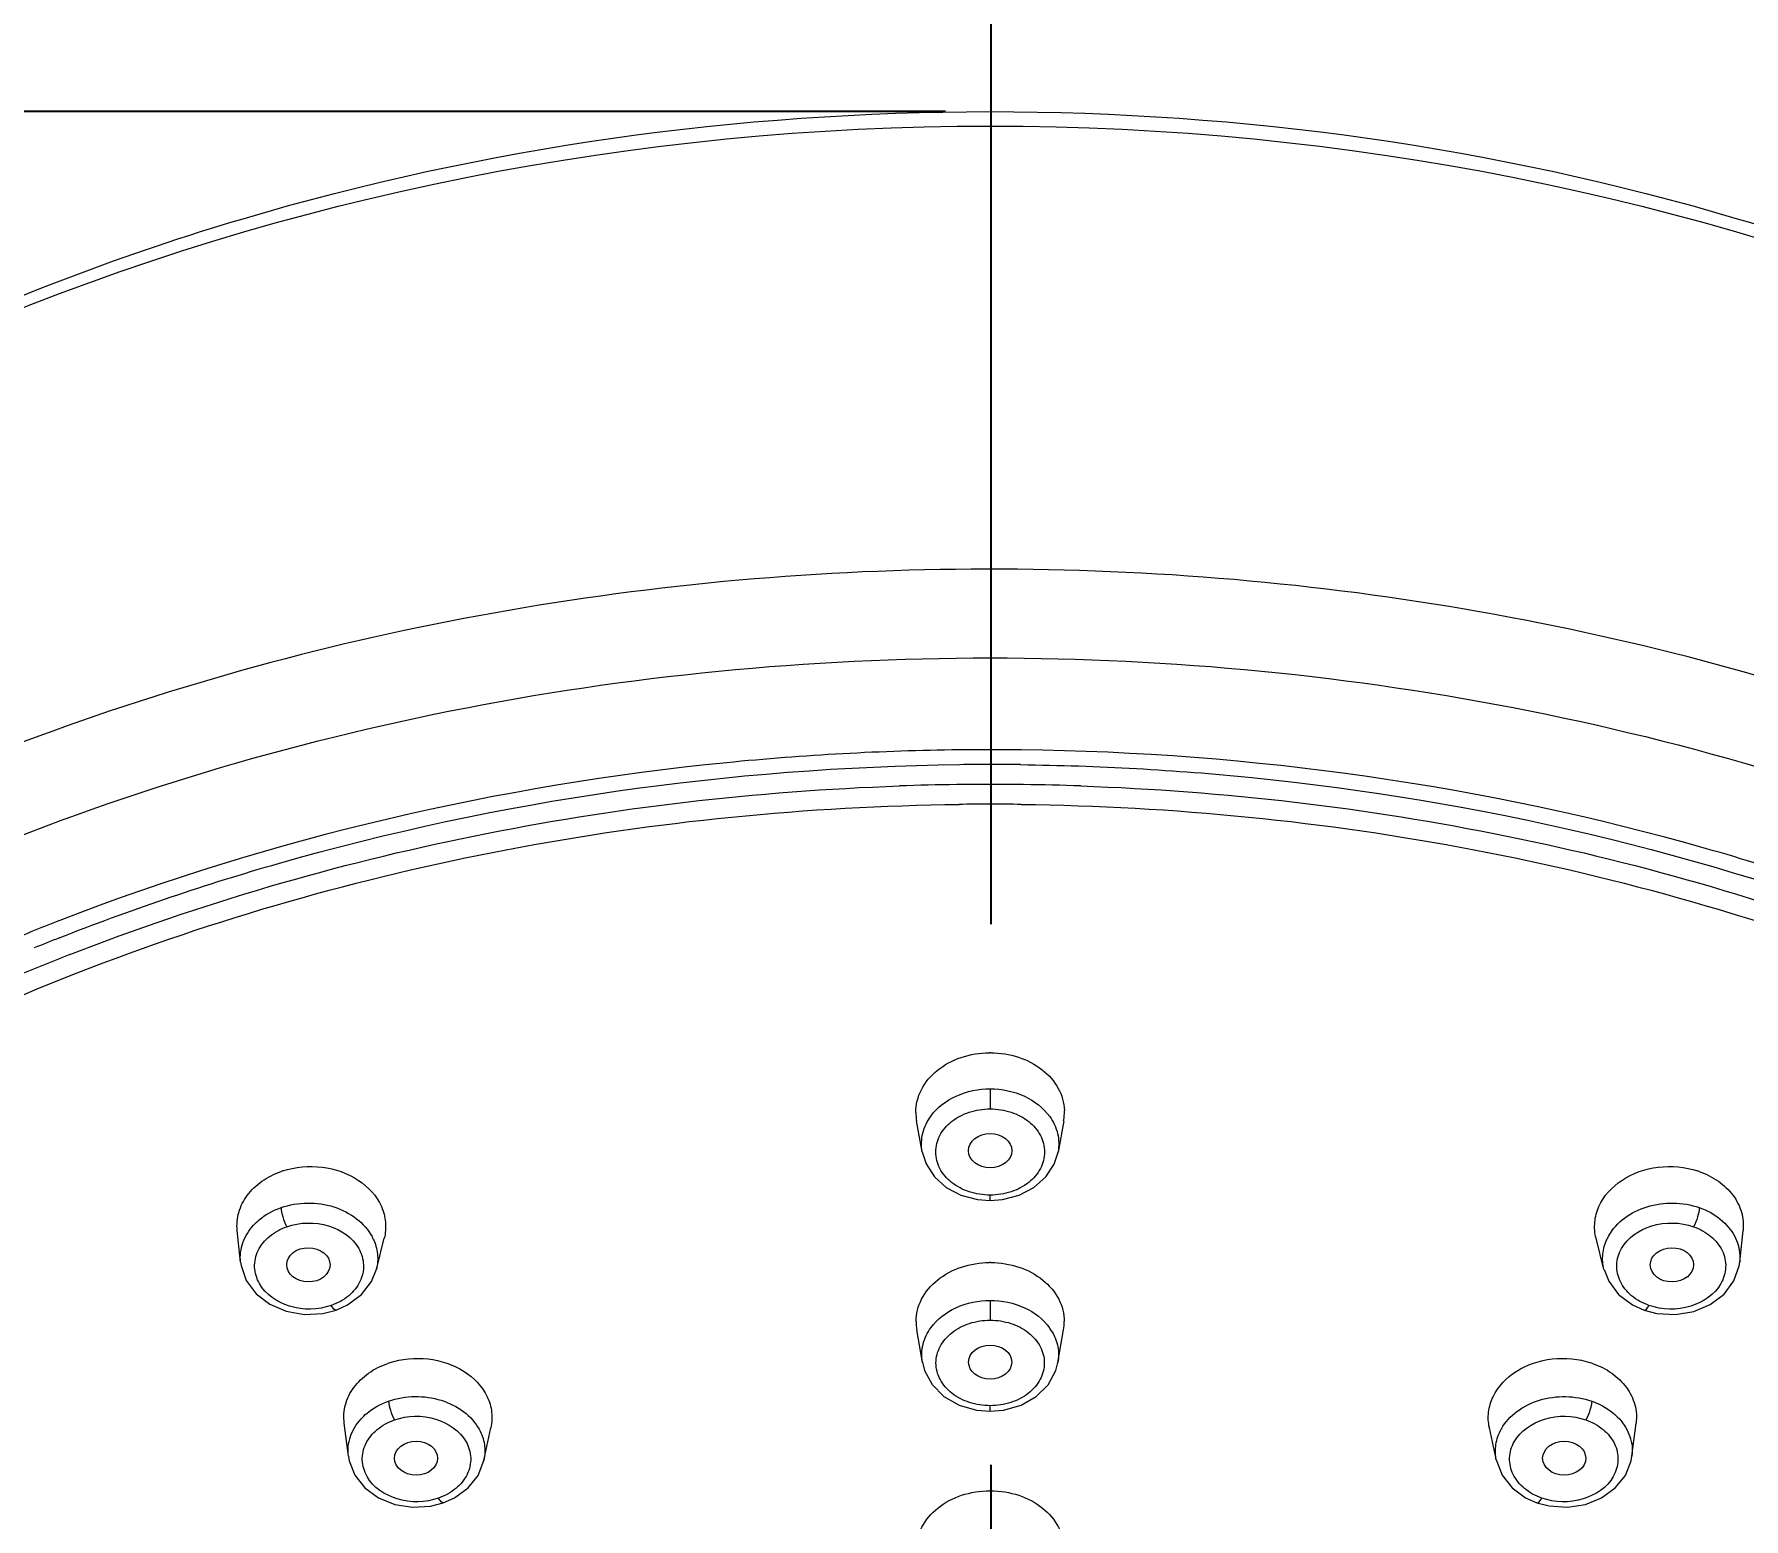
# Model space of a CAD drawing. Extents: x 8819 to 9239, y -18069 to -17475.
# Drawn here: x 8978.35 to 9005.23, y -17612.07 to -17588.72 of the extents above; entities that cross this region are included whole.
import ezdxf

# ---------------------------------------------------------------- set-up
doc = ezdxf.new("R2010")
doc.units = 0
doc.header["$MEASUREMENT"] = 0
doc.linetypes.add('CENTER', pattern=[47.5, 22, -8.5, 8.5, -8.5])
doc.layers.get('0').update_dxf_attribs({"linetype": 'CONTINUOUS', "lineweight": 13})
doc.layers.get('DEFPOINTS').update_dxf_attribs({"linetype": 'CONTINUOUS'})
doc.layers.add('02___PRT_ALL_AXES', color=7, linetype='CONTINUOUS')
doc.layers.add('5', color=2, linetype='CONTINUOUS', lineweight=9)
doc.styles.get("Standard").update_dxf_attribs({"font": 'Gulim.ttf'})
doc.dimstyles.new('STANDARD$0', dxfattribs={"dimtxt": 3.5, "dimasz": 2.5, "dimexe": 0.7, "dimexo": 0.7, "dimgap": 0.5, "dimtad": 3, "dimdec": 4, "dimdsep": 46, "dimtxsty": 'Standard', "dimcen": 0, "dimclrd": 2, "dimclre": 2, "dimclrt": 4, "dimadec": 0, "dimazin": 0, "dimtp": 0.2, "dimtm": 0.1, "dimtfac": 0.5, "dimtdec": 4, "dimtmove": 1, "dimatfit": 3, "dimfxl": 0, "dimtolj": 1, "dimarcsym": 0})

# ---------------------------------------------------------------- blocks, each defined once
blk = doc.blocks.new('*D63')
at = {"layer": '5', "color": 2, "lineweight": -2}
for p, q in [((8992.676, -17589.939), (8954.961, -17589.939)), ((8955.661, -17758.34), (8955.661, -17594.939)), ((8974.358, -17763.34), (8954.961, -17763.34))]:
    blk.add_line(p, q, dxfattribs=at)
at = {"layer": '5', "color": 2}
for points in [[(8954.828, -17594.939), (8956.495, -17594.939), (8955.661, -17589.939)], [(8954.828, -17758.34), (8956.495, -17758.34), (8955.661, -17763.34)]]:
    blk.add_solid(points, dxfattribs=at)
at = {"layer": 'DEFPOINTS', "color": 0}
for p in [(8955.661, -17589.939), (8993.376, -17589.939), (8975.058, -17763.34)]:
    blk.add_point(p, dxfattribs=at)
at = {"layer": '5', "color": 4, "insert": (8950.832, -17693.171), "char_height": 5, "attachment_point": 5, "rotation": 90}
blk.add_mtext('\\A1;231.2', dxfattribs=at)
blk = doc.blocks.new('*D64')
at = {"layer": '5', "color": 2, "lineweight": -2}
for p, q in [((8958.135, -17624.407), (8958.135, -17573.164)), ((9028.617, -17624.268), (9028.617, -17573.164)), ((8963.135, -17573.864), (9023.617, -17573.864))]:
    blk.add_line(p, q, dxfattribs=at)
at = {"layer": '5', "color": 2}
for points in [[(8963.135, -17573.031), (8963.135, -17574.697), (8958.135, -17573.864)], [(9023.617, -17573.031), (9023.617, -17574.697), (9028.617, -17573.864)]]:
    blk.add_solid(points, dxfattribs=at)
at = {"layer": 'DEFPOINTS', "color": 0}
for p in [(9028.617, -17573.864), (8958.135, -17625.107), (9028.617, -17624.968)]:
    blk.add_point(p, dxfattribs=at)
at = {"layer": '5', "color": 4, "insert": (8992.321, -17569.688), "char_height": 5, "attachment_point": 5}
blk.add_mtext('\\A1;94', dxfattribs=at)

msp = doc.modelspace()

# ---------------------------------------------------------------- linework, layer by layer
at = {"color": 7, "linetype": 'Continuous'}
for p, q in [((8978.75, -17602.656), (8978.718, -17602.669)), ((8978.744, -17602.928), (8978.806, -17602.904)), ((8978.806, -17602.904), (8978.838, -17602.891)), ((8993.376, -17605.305), (8993.376, -17605.62)), ((8992.308, -17606.296), (8992.219, -17605.809)), ((8994.532, -17605.809), (8994.444, -17606.298)), ((8993.376, -17607.061), (8993.376, -17606.975)), ((8981.59, -17608.03), (8981.538, -17607.533)), ((8983.725, -17608.144), (8983.849, -17607.655)), ((9003.027, -17608.144), (9002.903, -17607.655)), ((9005.162, -17608.03), (9005.214, -17607.533)), ((8981.59, -17608.03), (8981.59, -17608.03)), ((8982.886, -17608.837), (8983.091, -17608.784)), ((8993.376, -17608.631), (8993.376, -17608.942)), ((8992.31, -17609.605), (8992.222, -17609.092)), ((8994.442, -17609.605), (8994.53, -17609.092)), ((8993.162, -17610.356), (8993.376, -17610.374)), ((8993.376, -17610.374), (8993.376, -17610.287)), ((8983.285, -17611.081), (8983.22, -17610.56)), ((8985.417, -17611.148), (8985.527, -17610.634)), ((9001.335, -17611.148), (9001.225, -17610.634)), ((9003.467, -17611.08), (9003.532, -17610.56)), ((8984.579, -17611.865), (8984.778, -17611.813)), ((9001.974, -17611.813), (9002.167, -17611.864))]:
    msp.add_line(p, q, dxfattribs=at)
for points in [[(8992.308, -17606.295), (8992.368, -17606.486), (8992.499, -17606.688), (8992.685, -17606.854), (8992.916, -17606.976), (8993.177, -17607.046), (8993.376, -17607.061)], [(8993.376, -17607.061), (8993.569, -17607.047), (8993.833, -17606.978), (8994.065, -17606.856), (8994.252, -17606.689), (8994.383, -17606.488), (8994.444, -17606.298)], [(8981.59, -17608.03), (8981.598, -17608.084), (8981.68, -17608.32), (8981.835, -17608.528), (8982.049, -17608.692), (8982.308, -17608.803), (8982.594, -17608.852), (8982.886, -17608.837)], [(8983.091, -17608.784), (8983.273, -17608.702), (8983.492, -17608.539), (8983.65, -17608.332), (8983.725, -17608.142)], [(9003.028, -17608.145), (9003.101, -17608.33), (9003.257, -17608.537), (9003.474, -17608.699), (9003.661, -17608.784)], [(9003.661, -17608.784), (9003.86, -17608.836), (9004.153, -17608.853), (9004.44, -17608.804), (9004.699, -17608.695), (9004.915, -17608.531), (9005.07, -17608.323), (9005.154, -17608.087), (9005.162, -17608.028)], [(8992.31, -17609.603), (8992.345, -17609.736), (8992.465, -17609.956), (8992.65, -17610.14), (8992.887, -17610.277), (8993.162, -17610.356)], [(8993.376, -17610.374), (8993.585, -17610.357), (8993.861, -17610.278), (8994.1, -17610.142), (8994.287, -17609.957), (8994.407, -17609.736), (8994.442, -17609.605)], [(8983.285, -17611.081), (8983.298, -17611.153), (8983.388, -17611.381), (8983.546, -17611.579), (8983.76, -17611.734), (8984.015, -17611.838), (8984.294, -17611.883), (8984.579, -17611.865)], [(8984.778, -17611.813), (8984.953, -17611.736), (8985.167, -17611.58), (8985.325, -17611.383), (8985.417, -17611.146)], [(9001.335, -17611.147), (9001.426, -17611.38), (9001.582, -17611.577), (9001.794, -17611.733), (9001.974, -17611.813)], [(9002.167, -17611.864), (9002.453, -17611.883), (9002.734, -17611.839), (9002.99, -17611.736), (9003.204, -17611.58), (9003.363, -17611.382), (9003.453, -17611.154), (9003.467, -17611.079)]]:
    msp.add_lwpolyline(points, dxfattribs=at)
for centre, radius, start, end in [((8993.375, -17641.973), 42.001, 89.334, 90.6646), ((8993.376, -17641.638), 41.433, 90.0194, 90.6622), ((8993.376, -17641.639), 41.435, 89.3377, 90.0193), ((8993.375, -17641.767), 41.25, 90.73, 91.9816), ((8993.376, -17641.806), 41.289, 89.2698, 90.7302), ((8993.377, -17641.767), 41.25, 88.0184, 89.27), ((8993.376, -17641.839), 41.01, 89.317, 90.6822), ((8992.182, -17637.27), 37.128, 111.2626, 112.6754), ((8992.188, -17637.02), 36.646, 111.5212, 112.1937), ((8992.179, -17637.089), 36.401, 111.3819, 112.7948), ((8993.376, -17606.179), 1.442, 90.0001, 90.3998), ((8993.376, -17606.18), 1.443, 89.6156, 89.9999), ((8992.965, -17605.673), 0.757, 180.2815, 190.2905), ((8993.786, -17605.673), 0.758, 349.6837, 2.2189), ((8982.663, -17607.849), 1.319, 108.1755, 109.3317), ((9004.089, -17607.849), 1.319, 70.6684, 71.8272), ((8982.971, -17607.998), 0.78, 25.1791, 28.3799), ((9003.786, -17608), 0.785, 150.2582, 154.9343), ((8993.376, -17609.478), 1.443, 89.6172, 90.3829), ((8992.959, -17608.965), 0.748, 180.0312, 189.7552), ((8993.652, -17609.536), 0.81, 30.4886, 35.5428), ((8993.793, -17608.965), 0.748, 350.2447, 359.967), ((8984.342, -17610.867), 1.32, 108.2138, 109.3317), ((9002.41, -17610.867), 1.32, 70.6683, 71.7862), ((9002.096, -17611.036), 0.782, 150.4668, 151.0194), ((8993.376, -17613.067), 1.444, 89.6317, 90.3683)]:
    msp.add_arc(centre, radius, start, end, dxfattribs=at)
for centre, major_axis, ratio in [((8993.376, -17606.277), (0.34, 0), 0.791683), ((8982.656, -17608.072), (0.341, -0.002), 0.790446), ((9004.096, -17608.072), (0.341, 0.002), 0.790446), ((8993.376, -17609.601), (0.339, 0), 0.789495), ((8984.35, -17611.113), (0.339, -0.001), 0.789), ((9002.402, -17611.113), (0.339, 0.001), 0.789)]:
    msp.add_ellipse(centre, major_axis=major_axis, ratio=ratio, dxfattribs=at)
for points, knots in [([(8960.03, -17613.048), (8960.313, -17611.436), (8961.262, -17608.227), (8963.71, -17603.767), (8967.102, -17599.753), (8972.802, -17595.086), (8981.637, -17591.022), (8993.376, -17589.386), (9005.115, -17591.022), (9013.95, -17595.086), (9019.65, -17599.753), (9023.042, -17603.767), (9025.49, -17608.227), (9026.438, -17611.436), (9026.722, -17613.048)], [0, 0, 0, 0, 0.056019, 0.113498, 0.173004, 0.234814, 0.364565, 0.500001, 0.635437, 0.765187, 0.826996, 0.886502, 0.943981, 1, 1, 1, 1]), ([(8964.769, -17602.707), (8971.21, -17594.527), (8993.375, -17585.803), (9015.541, -17594.527), (9021.982, -17602.707)], [0, 0, 0, 0, 0.499999, 1, 1, 1, 1]), ([(9020.973, -17607.638), (9019.313, -17605.989), (9015.506, -17603.002), (9008.895, -17599.72), (9001.544, -17597.657), (8993.807, -17596.909), (8986.05, -17597.508), (8978.639, -17599.43), (8971.93, -17602.583), (8968.035, -17605.494), (8966.324, -17607.11)], [0, 0, 0, 0, 0.117581, 0.240934, 0.368779, 0.499118, 0.62959, 0.757818, 0.881746, 1, 1, 1, 1]), ([(8976.795, -17601.872), (8981.971, -17599.638), (8993.374, -17597.42), (9004.777, -17599.637), (9009.954, -17601.87)], [0, 0, 0, 0, 0.500002, 1, 1, 1, 1]), ([(8992.888, -17599.975), (8991.668, -17599.989), (8986.863, -17600.253), (8982.098, -17601.357), (8978.75, -17602.656)], [0, 0, 0, 0, 0.253593, 1, 1, 1, 1]), ([(8978.838, -17602.891), (8979.936, -17602.462), (8984.474, -17600.932), (8989.29, -17600.249), (8992.897, -17600.207)], [0, 0, 0, 0, 0.246199, 1, 1, 1, 1]), ([(8993.855, -17600.207), (8995.069, -17600.222), (8999.848, -17600.486), (9004.587, -17601.59), (9007.913, -17602.891)], [0, 0, 0, 0, 0.253702, 1, 1, 1, 1]), ([(9008.015, -17602.661), (9006.909, -17602.232), (9002.339, -17600.701), (8997.493, -17600.017), (8993.863, -17599.975)], [0, 0, 0, 0, 0.246317, 1, 1, 1, 1]), ([(8978.908, -17603.194), (8980.96, -17602.39), (8985.258, -17601.137), (8989.703, -17600.62), (8991.949, -17600.542)], [0, 0, 0, 0, 0.495118, 1, 1, 1, 1]), ([(8994.803, -17600.542), (8997.049, -17600.62), (9001.494, -17601.137), (9005.792, -17602.39), (9007.844, -17603.194)], [0, 0, 0, 0, 0.504882, 1, 1, 1, 1]), ([(8967.954, -17610.583), (8969.47, -17609.059), (8972.953, -17606.293), (8979.019, -17603.249), (8985.771, -17601.329), (8990.502, -17600.86), (8992.888, -17600.832)], [0, 0, 0, 0, 0.235419, 0.482513, 0.738711, 1, 1, 1, 1]), ([(8993.865, -17600.832), (8996.25, -17600.86), (9000.98, -17601.329), (9007.731, -17603.249), (9013.796, -17606.292), (9017.279, -17609.057), (9018.795, -17610.581)], [0, 0, 0, 0, 0.261286, 0.517482, 0.764577, 1, 1, 1, 1]), ([(8992.207, -17605.677), (8992.207, -17605.555), (8992.272, -17605.297), (8992.537, -17604.988), (8992.92, -17604.785), (8993.215, -17604.738), (8993.366, -17604.737)], [0, 0, 0, 0, 0.223936, 0.46378, 0.724742, 1, 1, 1, 1]), ([(8993.386, -17604.737), (8993.533, -17604.738), (8993.822, -17604.783), (8994.199, -17604.977), (8994.466, -17605.274), (8994.539, -17605.524), (8994.544, -17605.644)], [0, 0, 0, 0, 0.274588, 0.535491, 0.775878, 1, 1, 1, 1]), ([(8992.448, -17605.728), (8992.547, -17605.594), (8992.84, -17605.374), (8993.194, -17605.305), (8993.376, -17605.305)], [0, 0, 0, 0, 0.478658, 1, 1, 1, 1]), ([(8993.376, -17605.305), (8993.561, -17605.305), (8993.919, -17605.376), (8994.214, -17605.603), (8994.313, -17605.74)], [0, 0, 0, 0, 0.521894, 1, 1, 1, 1]), ([(8992.308, -17606.295), (8992.29, -17606.199), (8992.297, -17605.993), (8992.388, -17605.81), (8992.448, -17605.728)], [0, 0, 0, 0, 0.491386, 1, 1, 1, 1]), ([(8993.376, -17606.975), (8993.265, -17606.975), (8993.048, -17606.942), (8992.766, -17606.797), (8992.569, -17606.573), (8992.497, -17606.298), (8992.569, -17606.022), (8992.766, -17605.798), (8993.048, -17605.654), (8993.265, -17605.62), (8993.376, -17605.62)], [0, 0, 0, 0, 0.138375, 0.26925, 0.388898, 0.499995, 0.611092, 0.730742, 0.86162, 1, 1, 1, 1]), ([(8993.376, -17605.62), (8993.487, -17605.62), (8993.704, -17605.654), (8993.986, -17605.798), (8994.182, -17606.022), (8994.255, -17606.298), (8994.182, -17606.573), (8993.986, -17606.797), (8993.704, -17606.942), (8993.487, -17606.975), (8993.376, -17606.975)], [0, 0, 0, 0, 0.138375, 0.26925, 0.388899, 0.499995, 0.611092, 0.730742, 0.861619, 1, 1, 1, 1]), ([(8994.313, -17605.74), (8994.37, -17605.821), (8994.456, -17606.001), (8994.461, -17606.202), (8994.444, -17606.296)], [0, 0, 0, 0, 0.508117, 1, 1, 1, 1]), ([(8981.538, -17607.533), (8981.528, -17607.438), (8981.545, -17607.238), (8981.686, -17606.964), (8981.92, -17606.741), (8982.119, -17606.642), (8982.226, -17606.604)], [0, 0, 0, 0, 0.231478, 0.471075, 0.726784, 1, 1, 1, 1]), ([(8982.251, -17606.596), (8982.449, -17606.531), (8982.873, -17606.493), (8983.452, -17606.689), (8983.792, -17607.054), (8983.883, -17607.4), (8983.869, -17607.573), (8983.849, -17607.655)], [0, 0, 0, 0, 0.27303, 0.538946, 0.777762, 0.889556, 1, 1, 1, 1]), ([(9002.903, -17607.655), (9002.883, -17607.573), (9002.868, -17607.4), (9002.96, -17607.054), (9003.3, -17606.689), (9003.878, -17606.493), (9004.303, -17606.531), (9004.501, -17606.596)], [0, 0, 0, 0, 0.110439, 0.222228, 0.461036, 0.726961, 1, 1, 1, 1]), ([(9004.526, -17606.604), (9004.633, -17606.642), (9004.831, -17606.741), (9005.066, -17606.964), (9005.206, -17607.237), (9005.224, -17607.437), (9005.214, -17607.533)], [0, 0, 0, 0, 0.273214, 0.528926, 0.76852, 1, 1, 1, 1]), ([(8981.794, -17607.449), (8981.822, -17607.418), (8981.947, -17607.3), (8982.103, -17607.215), (8982.226, -17607.172)], [0, 0, 0, 0, 0.240614, 1, 1, 1, 1]), ([(8982.226, -17607.172), (8982.358, -17607.126), (8982.641, -17607.078), (8983.058, -17607.138), (8983.421, -17607.32), (8983.598, -17607.519), (8983.657, -17607.627)], [0, 0, 0, 0, 0.260353, 0.521897, 0.77096, 1, 1, 1, 1]), ([(8982.226, -17607.172), (8982.226, -17607.221), (8982.252, -17607.325), (8982.29, -17607.424), (8982.317, -17607.473)], [0, 0, 0, 0, 0.467827, 1, 1, 1, 1]), ([(9003.104, -17607.611), (9003.165, -17607.504), (9003.344, -17607.311), (9003.704, -17607.136), (9004.117, -17607.079), (9004.395, -17607.126), (9004.526, -17607.172)], [0, 0, 0, 0, 0.229624, 0.478868, 0.740106, 1, 1, 1, 1]), ([(9004.526, -17607.172), (9004.526, -17607.221), (9004.5, -17607.325), (9004.462, -17607.424), (9004.434, -17607.473)], [0, 0, 0, 0, 0.467827, 1, 1, 1, 1]), ([(9004.526, -17607.172), (9004.569, -17607.187), (9004.729, -17607.253), (9004.875, -17607.357), (9004.961, -17607.452)], [0, 0, 0, 0, 0.260592, 1, 1, 1, 1]), ([(8981.59, -17608.03), (8981.579, -17607.928), (8981.606, -17607.711), (8981.722, -17607.528), (8981.794, -17607.449)], [0, 0, 0, 0, 0.488234, 1, 1, 1, 1]), ([(8983.017, -17608.71), (8982.81, -17608.782), (8982.365, -17608.796), (8981.902, -17608.485), (8981.788, -17608.11), (8981.85, -17607.832), (8982.039, -17607.604), (8982.219, -17607.507), (8982.317, -17607.473)], [0, 0, 0, 0, 0.275445, 0.524936, 0.637286, 0.748905, 0.868721, 1, 1, 1, 1]), ([(8982.317, -17607.473), (8982.524, -17607.4), (8982.969, -17607.387), (8983.433, -17607.698), (8983.546, -17608.073), (8983.484, -17608.35), (8983.295, -17608.579), (8983.115, -17608.676), (8983.017, -17608.71)], [0, 0, 0, 0, 0.275445, 0.524936, 0.637286, 0.748905, 0.868721, 1, 1, 1, 1]), ([(9003.735, -17608.71), (9003.637, -17608.676), (9003.457, -17608.579), (9003.268, -17608.35), (9003.205, -17608.073), (9003.319, -17607.698), (9003.783, -17607.387), (9004.228, -17607.4), (9004.434, -17607.473)], [0, 0, 0, 0, 0.131274, 0.251089, 0.362706, 0.475053, 0.724546, 1, 1, 1, 1]), ([(9004.434, -17607.473), (9004.533, -17607.507), (9004.712, -17607.604), (9004.902, -17607.832), (9004.964, -17608.11), (9004.85, -17608.485), (9004.386, -17608.796), (9003.942, -17608.783), (9003.735, -17608.71)], [0, 0, 0, 0, 0.131275, 0.251089, 0.362706, 0.475053, 0.724546, 1, 1, 1, 1]), ([(9004.961, -17607.452), (9005.033, -17607.531), (9005.146, -17607.713), (9005.172, -17607.927), (9005.162, -17608.029)], [0, 0, 0, 0, 0.511597, 1, 1, 1, 1]), ([(8983.677, -17607.666), (8983.711, -17607.74), (8983.757, -17607.899), (8983.745, -17608.064), (8983.725, -17608.142)], [0, 0, 0, 0, 0.503532, 1, 1, 1, 1]), ([(9003.027, -17608.144), (9003.007, -17608.066), (9002.995, -17607.9), (9003.04, -17607.741), (9003.075, -17607.667)], [0, 0, 0, 0, 0.496541, 1, 1, 1, 1]), ([(8992.211, -17608.965), (8992.211, -17608.844), (8992.277, -17608.589), (8992.542, -17608.283), (8992.923, -17608.083), (8993.217, -17608.036), (8993.366, -17608.035)], [0, 0, 0, 0, 0.223665, 0.463493, 0.724592, 1, 1, 1, 1]), ([(8993.386, -17608.035), (8993.535, -17608.036), (8993.829, -17608.083), (8994.21, -17608.283), (8994.475, -17608.589), (8994.541, -17608.844), (8994.541, -17608.965)], [0, 0, 0, 0, 0.275409, 0.536507, 0.776335, 1, 1, 1, 1]), ([(8983.091, -17608.784), (8983.08, -17608.788), (8983.045, -17608.759), (8983.029, -17608.731), (8983.017, -17608.71)], [0, 0, 0, 0, 0.331977, 1, 1, 1, 1]), ([(8992.444, -17609.06), (8992.543, -17608.924), (8992.837, -17608.701), (8993.193, -17608.631), (8993.376, -17608.631)], [0, 0, 0, 0, 0.477787, 1, 1, 1, 1]), ([(8993.376, -17608.631), (8993.56, -17608.631), (8993.918, -17608.702), (8994.213, -17608.927), (8994.311, -17609.065)], [0, 0, 0, 0, 0.522451, 1, 1, 1, 1]), ([(9003.661, -17608.784), (9003.672, -17608.788), (9003.707, -17608.759), (9003.723, -17608.731), (9003.735, -17608.71)], [0, 0, 0, 0, 0.331971, 1, 1, 1, 1]), ([(8992.31, -17609.603), (8992.294, -17609.511), (8992.302, -17609.314), (8992.388, -17609.138), (8992.444, -17609.06)], [0, 0, 0, 0, 0.491445, 1, 1, 1, 1]), ([(8993.376, -17610.287), (8993.266, -17610.287), (8993.05, -17610.254), (8992.769, -17610.111), (8992.573, -17609.889), (8992.501, -17609.615), (8992.573, -17609.341), (8992.769, -17609.118), (8993.05, -17608.975), (8993.266, -17608.942), (8993.376, -17608.942)], [0, 0, 0, 0, 0.138355, 0.26925, 0.38892, 0.499994, 0.611069, 0.730741, 0.861643, 1, 1, 1, 1]), ([(8993.376, -17608.942), (8993.486, -17608.942), (8993.702, -17608.975), (8993.983, -17609.118), (8994.179, -17609.341), (8994.251, -17609.615), (8994.179, -17609.889), (8993.983, -17610.111), (8993.702, -17610.254), (8993.486, -17610.287), (8993.376, -17610.287)], [0, 0, 0, 0, 0.138353, 0.269247, 0.388915, 0.499992, 0.611068, 0.73074, 0.861638, 1, 1, 1, 1]), ([(8994.35, -17609.124), (8994.392, -17609.197), (8994.454, -17609.354), (8994.456, -17609.524), (8994.442, -17609.605)], [0, 0, 0, 0, 0.505953, 1, 1, 1, 1]), ([(8983.22, -17610.56), (8983.208, -17610.464), (8983.222, -17610.262), (8983.361, -17609.985), (8983.597, -17609.76), (8983.797, -17609.659), (8983.905, -17609.622)], [0, 0, 0, 0, 0.231339, 0.470668, 0.726394, 1, 1, 1, 1]), ([(8983.929, -17609.613), (8984.123, -17609.549), (8984.54, -17609.51), (8985.11, -17609.696), (8985.451, -17610.047), (8985.552, -17610.384), (8985.544, -17610.554), (8985.527, -17610.634)], [0, 0, 0, 0, 0.272766, 0.538846, 0.778189, 0.88996, 1, 1, 1, 1]), ([(9001.225, -17610.634), (9001.207, -17610.554), (9001.2, -17610.384), (9001.3, -17610.047), (9001.642, -17609.696), (9002.212, -17609.51), (9002.629, -17609.549), (9002.823, -17609.613)], [0, 0, 0, 0, 0.11004, 0.221811, 0.461154, 0.727234, 1, 1, 1, 1]), ([(9002.847, -17609.622), (9002.955, -17609.659), (9003.155, -17609.76), (9003.391, -17609.985), (9003.53, -17610.262), (9003.544, -17610.464), (9003.532, -17610.56)], [0, 0, 0, 0, 0.273605, 0.529332, 0.76866, 1, 1, 1, 1]), ([(8983.918, -17610.215), (8984.049, -17610.169), (8984.33, -17610.121), (8984.744, -17610.179), (8985.105, -17610.356), (8985.282, -17610.551), (8985.341, -17610.658)], [0, 0, 0, 0, 0.260595, 0.522328, 0.771365, 1, 1, 1, 1]), ([(9001.415, -17610.65), (9001.475, -17610.545), (9001.653, -17610.352), (9002.013, -17610.178), (9002.425, -17610.122), (9002.703, -17610.17), (9002.834, -17610.215)], [0, 0, 0, 0, 0.228921, 0.47805, 0.739631, 1, 1, 1, 1]), ([(8983.485, -17610.493), (8983.513, -17610.463), (8983.638, -17610.343), (8983.794, -17610.259), (8983.918, -17610.215)], [0, 0, 0, 0, 0.240344, 1, 1, 1, 1]), ([(8983.918, -17610.215), (8983.919, -17610.264), (8983.944, -17610.366), (8983.982, -17610.463), (8984.009, -17610.511)], [0, 0, 0, 0, 0.471939, 1, 1, 1, 1]), ([(8984.009, -17610.511), (8984.215, -17610.439), (8984.657, -17610.425), (8985.119, -17610.734), (8985.232, -17611.107), (8985.169, -17611.383), (8984.98, -17611.609), (8984.801, -17611.705), (8984.704, -17611.74)], [0, 0, 0, 0, 0.275432, 0.524925, 0.637242, 0.748862, 0.868714, 1, 1, 1, 1]), ([(9002.048, -17611.74), (9001.95, -17611.705), (9001.772, -17611.609), (9001.583, -17611.383), (9001.52, -17611.107), (9001.633, -17610.734), (9002.095, -17610.425), (9002.537, -17610.439), (9002.742, -17610.511)], [0, 0, 0, 0, 0.13128, 0.251129, 0.362747, 0.475061, 0.724554, 1, 1, 1, 1]), ([(9002.834, -17610.215), (9002.833, -17610.264), (9002.807, -17610.366), (9002.769, -17610.463), (9002.742, -17610.511)], [0, 0, 0, 0, 0.471939, 1, 1, 1, 1]), ([(9002.834, -17610.215), (9002.877, -17610.23), (9003.037, -17610.297), (9003.182, -17610.4), (9003.269, -17610.495)], [0, 0, 0, 0, 0.260768, 1, 1, 1, 1]), ([(8983.285, -17611.08), (8983.272, -17610.978), (8983.296, -17610.759), (8983.412, -17610.573), (8983.485, -17610.493)], [0, 0, 0, 0, 0.487928, 1, 1, 1, 1]), ([(8984.704, -17611.74), (8984.498, -17611.812), (8984.056, -17611.826), (8983.594, -17611.517), (8983.481, -17611.144), (8983.544, -17610.868), (8983.733, -17610.641), (8983.912, -17610.545), (8984.009, -17610.511)], [0, 0, 0, 0, 0.275435, 0.524927, 0.637243, 0.748863, 0.868719, 1, 1, 1, 1]), ([(8985.341, -17610.658), (8985.382, -17610.732), (8985.439, -17610.893), (8985.434, -17611.065), (8985.417, -17611.146)], [0, 0, 0, 0, 0.50525, 1, 1, 1, 1]), ([(9001.335, -17611.147), (9001.318, -17611.066), (9001.313, -17610.893), (9001.37, -17610.731), (9001.412, -17610.657)], [0, 0, 0, 0, 0.494729, 1, 1, 1, 1]), ([(9002.742, -17610.511), (9002.84, -17610.545), (9003.019, -17610.641), (9003.208, -17610.868), (9003.271, -17611.144), (9003.158, -17611.517), (9002.696, -17611.826), (9002.253, -17611.812), (9002.048, -17611.74)], [0, 0, 0, 0, 0.131277, 0.251127, 0.362742, 0.475058, 0.724553, 1, 1, 1, 1]), ([(9003.269, -17610.495), (9003.341, -17610.575), (9003.456, -17610.759), (9003.479, -17610.977), (9003.467, -17611.079)], [0, 0, 0, 0, 0.51199, 1, 1, 1, 1]), ([(8984.778, -17611.813), (8984.767, -17611.817), (8984.732, -17611.789), (8984.716, -17611.761), (8984.704, -17611.74)], [0, 0, 0, 0, 0.33195, 1, 1, 1, 1]), ([(8992.215, -17612.548), (8992.215, -17612.427), (8992.281, -17612.173), (8992.545, -17611.869), (8992.925, -17611.671), (8993.218, -17611.625), (8993.367, -17611.624)], [0, 0, 0, 0, 0.223364, 0.463109, 0.724345, 1, 1, 1, 1]), ([(8993.385, -17611.624), (8993.534, -17611.625), (8993.827, -17611.671), (8994.207, -17611.869), (8994.471, -17612.173), (8994.537, -17612.427), (8994.537, -17612.548)], [0, 0, 0, 0, 0.275655, 0.536891, 0.776636, 1, 1, 1, 1]), ([(9001.974, -17611.813), (9001.985, -17611.817), (9002.02, -17611.789), (9002.036, -17611.761), (9002.048, -17611.74)], [0, 0, 0, 0, 0.331946, 1, 1, 1, 1])]:
    msp.add_open_spline(points, degree=3, knots=knots, dxfattribs=at)
at = {"layer": '02___PRT_ALL_AXES', "color": 1, "linetype": 'CENTER'}
msp.add_line((8993.385, -17580.716), (8993.385, -17991.781), dxfattribs=at)

# ---------------------------------------------------------------- dimensions: what is measured, and where the dimension line sits
at = {"layer": '5'}
dim = msp.add_linear_dim(base=(9028.617, -17573.864), p1=(8958.135, -17625.107), p2=(9028.617, -17624.968), dimstyle='STANDARD$0', override={"dimtxt": 5, "dimasz": 5, "dimdec": 1, "dimlfac": 1.333333, "dimzin": 9, "dimtdec": 1, "dimfxl": 1.25, "dimtfill": 1}, dxfattribs=at)
dim.commit()
dim.dimension.update_dxf_attribs({"geometry": '*D64', "text_midpoint": (8992.321, -17572.754), "dimtype": 160})
dim = msp.add_linear_dim(base=(8955.661, -17589.939), p1=(8975.058, -17763.34), p2=(8993.376, -17589.939), angle=90, dimstyle='STANDARD$0', override={"dimtxt": 5, "dimasz": 5, "dimdec": 1, "dimlfac": 1.333333, "dimzin": 9, "dimtdec": 1, "dimfxl": 1.25, "dimtfill": 1}, dxfattribs=at)
dim.commit()
dim.dimension.update_dxf_attribs({"geometry": '*D63', "text_midpoint": (8953.902, -17693.171), "dimtype": 160})

doc.saveas('drawing.dxf')
